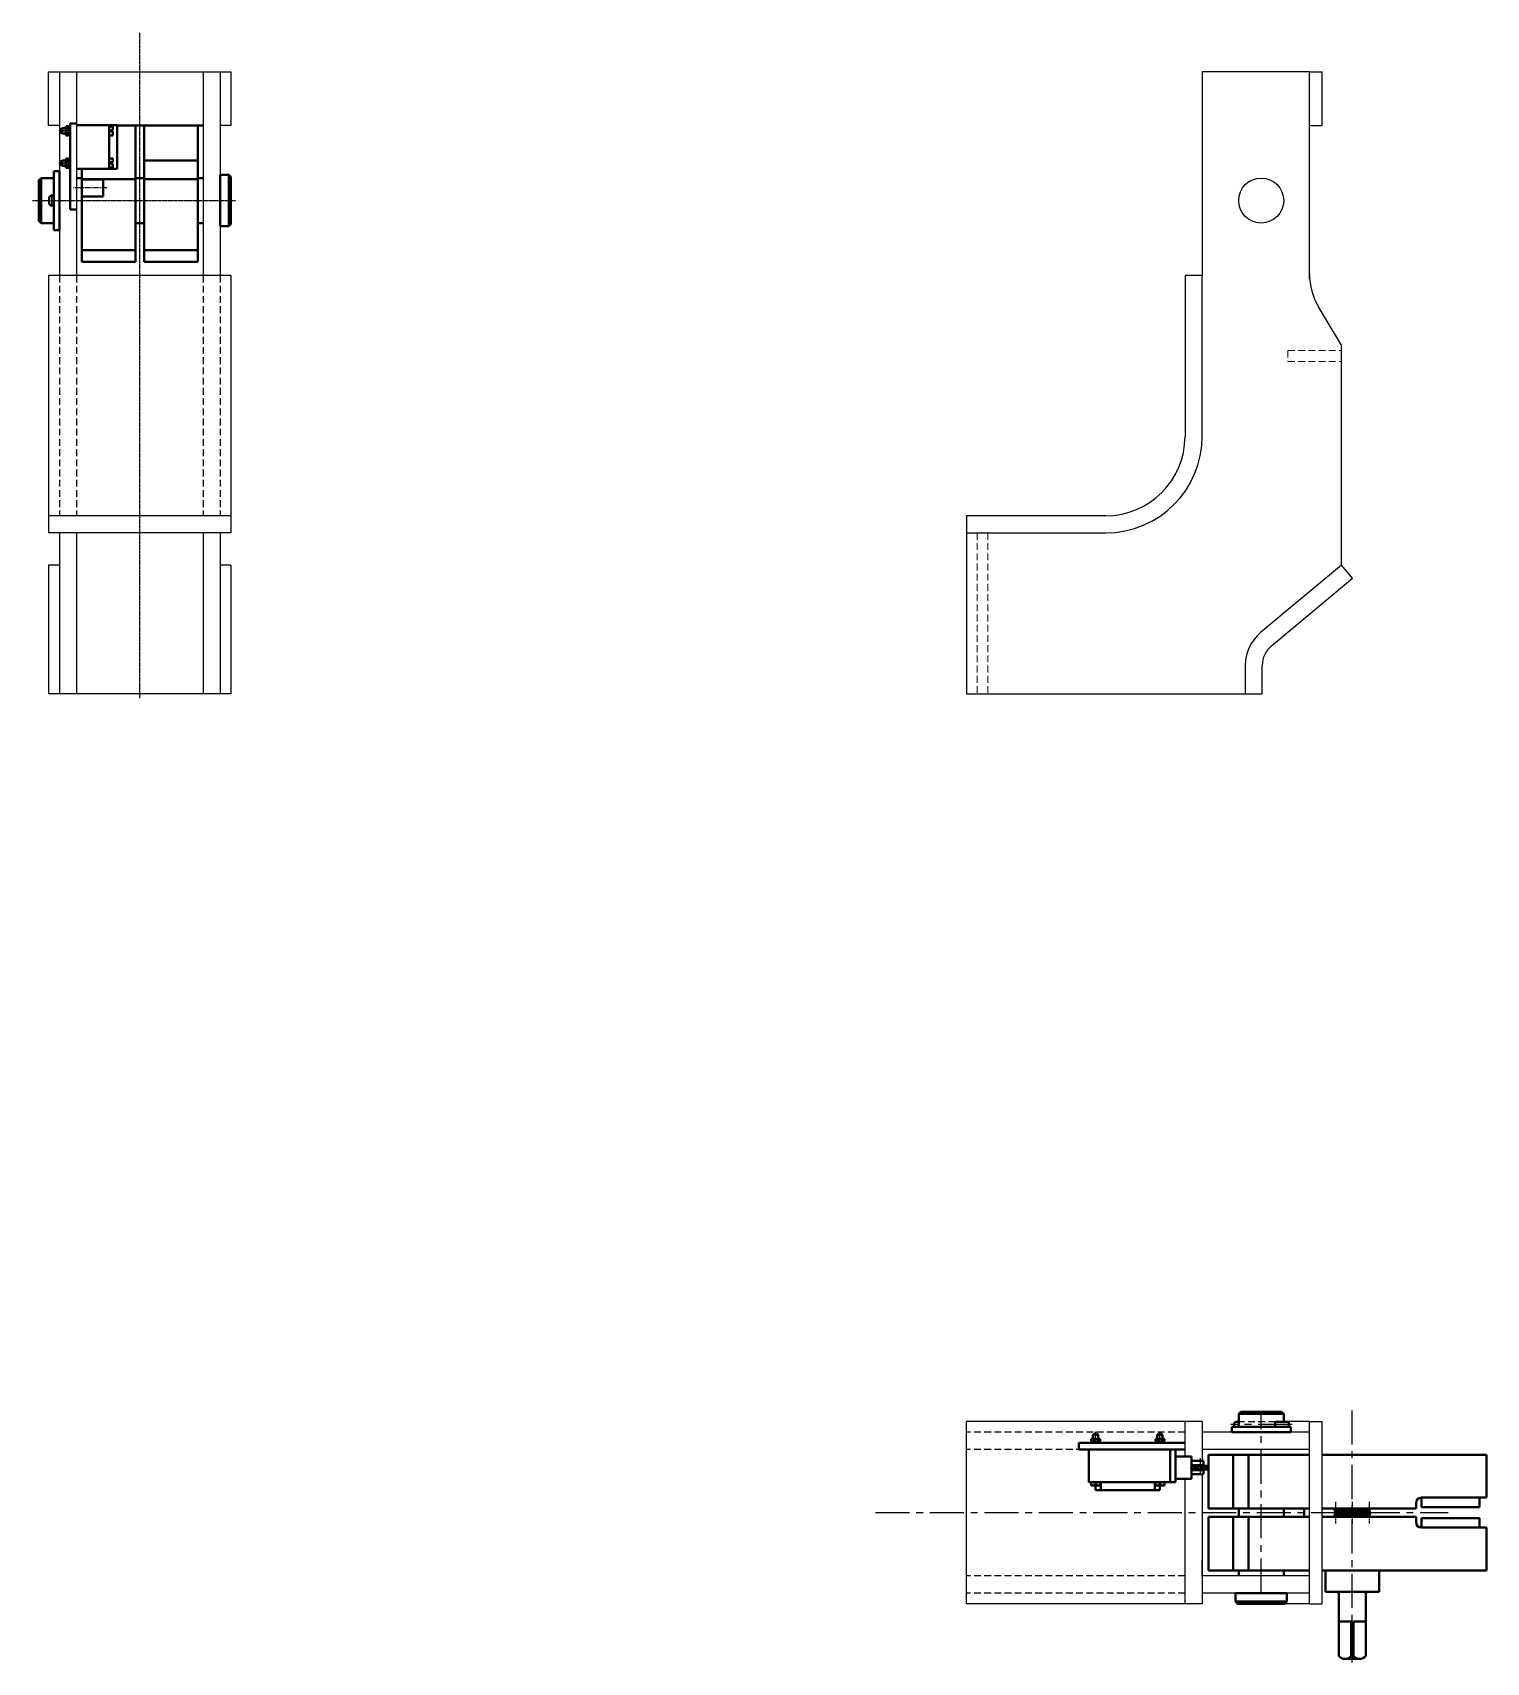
# Model space of a CAD drawing. Header units: millimetres. Extents: x 467 to 39028, y -12467 to 24298.
# Drawn here: x 34062 to 35418, y -1878 to -358 of the extents above; entities that cross this region are included whole.
import ezdxf

# ---------------------------------------------------------------- set-up
doc = ezdxf.new("R2010")
doc.units = ezdxf.units.MM
for name, pattern in [('AM_ISO08W050', [18, 12, -1.5, 3, -1.5]), ('AM_ISO08W050x2', [9, 6, -0.75, 1.5, -0.75]), ('CENTER', [50.8, 31.75, -6.35, 6.35, -6.35]), ('CENTER2', [1.125, 0.75, -0.125, 0.125, -0.125]), ('HIDDEN', [9.525, 6.35, -3.175])]:
    doc.linetypes.add(name, pattern=pattern)
for name, color, linetype, lineweight in [('AM_7N', 4, 'AM_ISO08W050', 25), ('AM_8N', 1, 'Continuous', 25), ('Con', 6, 'Continuous', 18), ('Cont', 6, 'Continuous', 40)]:
    doc.layers.add(name, color=color, linetype=linetype, lineweight=lineweight)
for name, color, linetype in [('Bord', 1, 'Continuous'), ('Cen', 5, 'CENTER'), ('CEN2', 5, 'CENTER2'), ('Cent', 5, 'CENTER'), ('Hide', 250, 'HIDDEN')]:
    doc.layers.add(name, color=color, linetype=linetype)

msp = doc.modelspace()

# ---------------------------------------------------------------- linework, layer by layer
at = {"color": 7, "linetype": 'Continuous', "lineweight": 25}
for p, q in [((35153.346, -394.204), (35153.346, -584.204)), ((35253.346, -394.204), (35153.346, -394.204)), ((35253.346, -394.204), (35265.346, -394.204)), ((35253.346, -439.204), (35253.346, -394.204)), ((35265.346, -444.204), (35265.346, -394.204)), ((35253.346, -587.585), (35253.346, -439.204)), ((35253.346, -444.204), (35265.346, -444.204)), ((35137.346, -584.204), (35137.346, -734.204)), ((35153.346, -584.204), (35137.346, -584.204)), ((35153.346, -734.204), (35153.346, -584.204)), ((35283.346, -649.204), (35261.896, -613.454)), ((35283.346, -854.204), (35283.346, -649.204)), ((35063.346, -808.204), (34933.346, -808.204)), ((34933.346, -808.204), (34933.346, -824.204)), ((34933.346, -824.204), (34933.346, -974.204)), ((34933.346, -824.204), (35063.346, -824.204)), ((35283.346, -854.204), (35207.739, -917.21)), ((35217.982, -929.501), (35293.589, -866.495)), ((35293.589, -866.495), (35283.346, -854.204)), ((35193.346, -947.939), (35193.346, -974.204)), ((35209.346, -974.204), (35209.346, -947.939)), ((34933.346, -974.204), (35193.346, -974.204)), ((35193.346, -974.204), (35209.346, -974.204)), ((35153.346, -1798.103), (35153.346, -1782.103))]:
    msp.add_line(p, q, dxfattribs=at)
at = {"color": 5, "linetype": 'CENTER', "ltscale": 0.496}
for p, q in [((34097.43, -449.204), (34086.93, -449.204)), ((34097.43, -479.204), (34086.93, -479.204)), ((35053.946, -1673.103), (35053.946, -1662.603)), ((35113.946, -1673.103), (35113.946, -1662.603)), ((35053.946, -1714.903), (35053.946, -1709.603)), ((35113.946, -1714.903), (35113.946, -1709.603))]:
    msp.add_line(p, q, dxfattribs=at)
at = {"color": 7, "linetype": 'HIDDEN', "lineweight": 18}
for p, q in [((35233.346, -654.204), (35233.346, -664.204)), ((35233.346, -654.204), (35283.346, -654.204)), ((35233.346, -664.204), (35283.346, -664.204)), ((34943.346, -824.204), (34943.346, -974.204)), ((34953.346, -824.204), (34953.346, -974.204))]:
    msp.add_line(p, q, dxfattribs=at)
at = {"color": 7, "linetype": 'Continuous', "lineweight": 25}
msp.add_circle((35208.346, -514.204), 21, dxfattribs=at)
for centre, radius, start, end in [((35313.346, -582.585), 60, 180, 210.963757), ((35063.346, -734.204), 74, 270, 0), ((35063.346, -734.204), 90, 270, 0), ((35233.346, -947.939), 40, 129.805571, 180), ((35233.346, -947.939), 24, 129.805571, 180)]:
    msp.add_arc(centre, radius, start, end, dxfattribs=at)
at = {"layer": 'AM_7N', "linetype": 'AM_ISO08W050x2'}
for p, q in [((35277.586, -1728.103), (35277.586, -1748.103)), ((35293.336, -1728.103), (35293.336, -1748.103)), ((35309.086, -1728.103), (35309.086, -1748.103))]:
    msp.add_line(p, q, dxfattribs=at)
at = {"layer": 'AM_8N'}
for p, q in [((35277.056, -1738.634), (35278.116, -1737.573)), ((35277.056, -1740.934), (35278.116, -1739.873)), ((35308.556, -1735.184), (35309.616, -1734.123)), ((35308.556, -1737.484), (35309.616, -1736.423)), ((35308.556, -1739.784), (35309.616, -1738.723)), ((35308.556, -1742.083), (35309.616, -1741.023))]:
    msp.add_line(p, q, dxfattribs=at)
at = {"layer": 'Bord', "ltscale": 0.496}
for p, q in [((34093.53, -447.137), (34089.497, -447.137)), ((34093.53, -451.271), (34089.497, -451.271)), ((34093.53, -477.137), (34089.497, -477.137)), ((34093.53, -481.271), (34089.497, -481.271)), ((35051.879, -1669.203), (35051.879, -1665.17)), ((35056.013, -1669.203), (35056.013, -1665.17)), ((35111.879, -1669.203), (35111.879, -1665.17)), ((35116.013, -1669.203), (35116.013, -1665.17))]:
    msp.add_line(p, q, dxfattribs=at)
at = {"layer": 'Cen'}
for p, q in [((34080.098, -508.153), (34080.098, -520.083)), ((35293.336, -1877.802), (35293.336, -1639.579)), ((35237.265, -1655.772), (35179.937, -1655.772)), ((35208.346, -1812.742), (35208.346, -1644.595))]:
    msp.add_line(p, q, dxfattribs=at)
at = {"layer": 'Cen', "ltscale": 0.15}
msp.add_line((34131.595, -502.402), (34100.581, -502.402), dxfattribs=at)
at = {"layer": 'CEN2'}
for p, q in [((34162.43, -978.502), (34162.43, -357.507)), ((34062.49, -514.204), (34251.766, -514.204)), ((35151.346, -1687.174), (35151.346, -1703.117)), ((35142.023, -1696.103), (35159.706, -1696.103))]:
    msp.add_line(p, q, dxfattribs=at)
at = {"layer": 'Cent'}
msp.add_line((34848.574, -1738.103), (35382.636, -1738.103), dxfattribs=at)
at = {"layer": 'Con'}
msp.add_line((35276.836, -1738.103), (35309.836, -1738.103), dxfattribs=at)
at = {"layer": 'Cont', "linetype": 'Continuous', "lineweight": 25}
for p, q in [((34077.43, -444.204), (34077.43, -394.204)), ((34077.43, -394.204), (34247.43, -394.204)), ((34087.43, -394.204), (34087.43, -584.204)), ((34103.43, -394.204), (34103.43, -584.204)), ((34221.43, -394.204), (34221.43, -584.204)), ((34237.43, -394.204), (34237.43, -584.204)), ((34247.43, -394.204), (34247.43, -444.204)), ((34087.43, -444.204), (34077.43, -444.204)), ((34247.43, -444.204), (34237.43, -444.204)), ((34077.43, -584.204), (34077.43, -824.204)), ((34247.43, -584.204), (34077.43, -584.204)), ((34247.43, -584.204), (34247.43, -734.204)), ((34247.43, -734.204), (34247.43, -808.204)), ((34247.43, -808.204), (34077.43, -808.204)), ((34247.43, -808.204), (34247.43, -824.204)), ((34247.43, -824.204), (34077.43, -824.204)), ((34103.43, -824.204), (34087.43, -824.204)), ((34087.43, -824.204), (34087.43, -974.204)), ((34103.43, -824.204), (34103.43, -974.204)), ((34221.43, -824.204), (34221.43, -974.204)), ((34237.43, -824.204), (34221.43, -824.204)), ((34237.43, -824.204), (34237.43, -974.204)), ((34077.43, -854.204), (34077.43, -974.204)), ((34087.43, -854.204), (34077.43, -854.204)), ((34247.43, -854.204), (34237.43, -854.204)), ((34247.43, -854.204), (34247.43, -917.21)), ((34247.43, -917.21), (34247.43, -947.939)), ((34247.43, -947.939), (34247.43, -974.204)), ((34247.43, -974.204), (34077.43, -974.204)), ((35137.346, -1653.103), (34933.346, -1653.103)), ((34933.346, -1823.103), (34933.346, -1653.103)), ((35137.346, -1685.603), (35137.346, -1653.103)), ((35141.346, -1653.103), (35137.346, -1653.103)), ((35153.346, -1653.103), (35141.346, -1653.103)), ((35153.346, -1653.103), (35153.346, -1689.853)), ((35253.346, -1653.103), (35230.346, -1653.103)), ((35253.346, -1823.103), (35253.346, -1653.103)), ((35253.346, -1653.103), (35265.346, -1653.103)), ((35265.346, -1823.103), (35265.346, -1653.103)), ((35253.346, -1663.103), (35153.346, -1663.103)), ((35253.346, -1679.103), (35153.346, -1679.103)), ((35253.346, -1694.103), (35253.346, -1678.103)), ((35153.346, -1693.803), (35153.346, -1694.326)), ((35153.346, -1697.881), (35153.346, -1698.403)), ((35153.346, -1702.353), (35153.346, -1823.103)), ((35137.346, -1823.103), (35137.346, -1706.603)), ((35253.346, -1797.103), (35153.346, -1797.103)), ((35063.346, -1823.103), (34933.346, -1823.103)), ((35137.346, -1823.103), (35063.346, -1823.103)), ((35141.346, -1823.103), (35137.346, -1823.103)), ((35153.346, -1823.103), (35141.346, -1823.103)), ((35253.346, -1813.103), (35153.346, -1813.103)), ((35253.346, -1823.103), (35230.346, -1823.103)), ((35253.346, -1823.103), (35265.346, -1823.103))]:
    msp.add_line(p, q, dxfattribs=at)
at = {"layer": 'Cont', "ltscale": 0.496}
for p, q in [((34088.93, -447.704), (34089.93, -446.704)), ((34088.93, -450.704), (34088.93, -447.704)), ((34089.93, -451.704), (34088.93, -450.704)), ((34089.93, -446.704), (34093.53, -446.704)), ((34089.93, -451.704), (34089.93, -446.704)), ((34093.53, -451.704), (34089.93, -451.704)), ((34093.934, -444.904), (34093.53, -445.604)), ((34093.53, -445.604), (34093.53, -452.804)), ((34093.934, -447.054), (34093.53, -446.354)), ((34093.934, -451.354), (34093.53, -452.054)), ((34093.53, -452.804), (34093.934, -453.504)), ((34095.826, -444.904), (34093.934, -444.904)), ((34095.826, -447.054), (34093.934, -447.054)), ((34095.826, -451.354), (34093.934, -451.354)), ((34093.934, -453.504), (34095.826, -453.504)), ((34096.23, -445.604), (34095.826, -444.904)), ((34096.23, -446.354), (34095.826, -447.054)), ((34096.23, -452.054), (34095.826, -451.354)), ((34095.826, -453.504), (34096.23, -452.804)), ((34096.23, -445.454), (34096.23, -452.954)), ((34097.43, -445.454), (34096.23, -445.454)), ((34096.23, -445.604), (34096.23, -452.804)), ((34097.43, -448.767), (34096.23, -449.204)), ((34097.43, -449.204), (34096.23, -449.64)), ((34096.23, -452.954), (34097.43, -452.954)), ((34097.43, -452.954), (34097.43, -445.454)), ((34137.23, -444.954), (34133.93, -444.954)), ((34133.93, -444.954), (34133.93, -453.454)), ((34133.93, -453.454), (34137.23, -453.454)), ((34135.53, -449.904), (34135.53, -448.504)), ((34135.53, -448.504), (34137.23, -448.504)), ((34137.23, -449.904), (34135.53, -449.904)), ((34137.23, -448.504), (34137.23, -444.954)), ((34137.23, -453.454), (34137.23, -449.904)), ((34088.93, -477.704), (34089.93, -476.704)), ((34088.93, -480.704), (34088.93, -477.704)), ((34089.93, -481.704), (34088.93, -480.704)), ((34089.93, -476.704), (34093.53, -476.704)), ((34089.93, -481.704), (34089.93, -476.704)), ((34093.53, -481.704), (34089.93, -481.704)), ((34093.934, -474.904), (34093.53, -475.604)), ((34093.53, -475.604), (34093.53, -482.804)), ((34093.934, -477.054), (34093.53, -476.354)), ((34093.934, -481.354), (34093.53, -482.054)), ((34093.53, -482.804), (34093.934, -483.504)), ((34095.826, -474.904), (34093.934, -474.904)), ((34095.826, -477.054), (34093.934, -477.054)), ((34095.826, -481.354), (34093.934, -481.354)), ((34093.934, -483.504), (34095.826, -483.504)), ((34096.23, -475.604), (34095.826, -474.904)), ((34096.23, -476.354), (34095.826, -477.054)), ((34096.23, -482.054), (34095.826, -481.354)), ((34095.826, -483.504), (34096.23, -482.804)), ((34096.23, -475.454), (34096.23, -482.954)), ((34097.43, -475.454), (34096.23, -475.454)), ((34096.23, -475.604), (34096.23, -482.804)), ((34097.43, -478.767), (34096.23, -479.204)), ((34097.43, -479.204), (34096.23, -479.64)), ((34096.23, -482.954), (34097.43, -482.954)), ((34097.43, -482.954), (34097.43, -475.454)), ((34137.23, -474.954), (34133.93, -474.954)), ((34133.93, -474.954), (34133.93, -483.454)), ((34133.93, -483.454), (34137.23, -483.454)), ((34135.53, -479.904), (34135.53, -478.504)), ((34135.53, -478.504), (34137.23, -478.504)), ((34137.23, -479.904), (34135.53, -479.904)), ((34137.23, -478.504), (34137.23, -474.954)), ((34137.23, -483.454), (34137.23, -479.904)), ((35049.646, -1669.608), (35050.346, -1669.203)), ((35049.646, -1671.499), (35049.646, -1669.608)), ((35050.346, -1671.903), (35049.646, -1671.499)), ((35050.196, -1671.903), (35057.696, -1671.903)), ((35050.196, -1673.103), (35050.196, -1671.903)), ((35050.346, -1669.203), (35057.546, -1669.203)), ((35050.346, -1671.903), (35057.546, -1671.903)), ((35051.796, -1669.608), (35051.096, -1669.203)), ((35051.096, -1671.903), (35051.796, -1671.499)), ((35052.446, -1664.603), (35051.446, -1665.603)), ((35051.446, -1665.603), (35051.446, -1669.203)), ((35056.446, -1665.603), (35051.446, -1665.603)), ((35051.796, -1671.499), (35051.796, -1669.608)), ((35055.446, -1664.603), (35052.446, -1664.603)), ((35053.509, -1673.103), (35053.946, -1671.903)), ((35053.946, -1673.103), (35054.383, -1671.903)), ((35056.446, -1665.603), (35055.446, -1664.603)), ((35056.096, -1669.608), (35056.796, -1669.203)), ((35056.096, -1671.499), (35056.096, -1669.608)), ((35056.796, -1671.903), (35056.096, -1671.499)), ((35056.446, -1669.203), (35056.446, -1665.603)), ((35057.546, -1669.203), (35058.246, -1669.608)), ((35058.246, -1671.499), (35057.546, -1671.903)), ((35057.696, -1671.903), (35057.696, -1673.103)), ((35058.246, -1669.608), (35058.246, -1671.499)), ((35109.646, -1669.608), (35110.346, -1669.203)), ((35109.646, -1671.499), (35109.646, -1669.608)), ((35110.346, -1671.903), (35109.646, -1671.499)), ((35110.196, -1671.903), (35117.696, -1671.903)), ((35110.196, -1673.103), (35110.196, -1671.903)), ((35110.346, -1669.203), (35117.546, -1669.203)), ((35110.346, -1671.903), (35117.546, -1671.903)), ((35111.796, -1669.608), (35111.096, -1669.203)), ((35111.096, -1671.903), (35111.796, -1671.499)), ((35112.446, -1664.603), (35111.446, -1665.603)), ((35111.446, -1665.603), (35111.446, -1669.203)), ((35116.446, -1665.603), (35111.446, -1665.603)), ((35111.796, -1671.499), (35111.796, -1669.608)), ((35115.446, -1664.603), (35112.446, -1664.603)), ((35113.509, -1673.103), (35113.946, -1671.903)), ((35113.946, -1673.103), (35114.383, -1671.903)), ((35116.446, -1665.603), (35115.446, -1664.603)), ((35116.096, -1669.608), (35116.796, -1669.203)), ((35116.096, -1671.499), (35116.096, -1669.608)), ((35116.796, -1671.903), (35116.096, -1671.499)), ((35116.446, -1669.203), (35116.446, -1665.603)), ((35117.546, -1669.203), (35118.246, -1669.608)), ((35118.246, -1671.499), (35117.546, -1671.903)), ((35117.696, -1671.903), (35117.696, -1673.103)), ((35118.246, -1669.608), (35118.246, -1671.499)), ((35057.696, -1673.103), (35050.196, -1673.103)), ((35117.696, -1673.103), (35110.196, -1673.103)), ((35049.696, -1712.903), (35049.696, -1709.603)), ((35049.696, -1709.603), (35058.196, -1709.603)), ((35053.246, -1712.903), (35049.696, -1712.903)), ((35054.646, -1711.203), (35053.246, -1711.203)), ((35053.246, -1711.203), (35053.246, -1712.903)), ((35054.646, -1712.903), (35054.646, -1711.203)), ((35058.196, -1712.903), (35054.646, -1712.903)), ((35058.196, -1709.603), (35058.196, -1712.903)), ((35109.696, -1712.903), (35109.696, -1709.603)), ((35109.696, -1709.603), (35118.196, -1709.603)), ((35113.246, -1712.903), (35109.696, -1712.903)), ((35114.646, -1711.203), (35113.246, -1711.203)), ((35113.246, -1711.203), (35113.246, -1712.903)), ((35114.646, -1712.903), (35114.646, -1711.203)), ((35118.196, -1712.903), (35114.646, -1712.903)), ((35118.196, -1709.603), (35118.196, -1712.903))]:
    msp.add_line(p, q, dxfattribs=at)
at = {"layer": 'Cont'}
for p, q in [((34097.43, -442.204), (34097.43, -522.402)), ((34097.43, -442.204), (34103.43, -442.204)), ((34141.43, -443.954), (34103.43, -443.954)), ((34133.93, -484.454), (34133.93, -443.954)), ((34141.43, -484.454), (34141.43, -443.954)), ((34221.43, -444.204), (34141.43, -444.204)), ((34158.43, -444.204), (34158.43, -571.29)), ((34166.43, -444.204), (34166.43, -571.29)), ((34216.465, -444.204), (34216.465, -571.29)), ((34103.43, -484.454), (34141.43, -484.454)), ((34108.43, -484.454), (34108.43, -494.402)), ((34108.43, -522.402), (34108.43, -484.454)), ((34216.465, -476.857), (34166.43, -476.857)), ((34070.348, -493.204), (34068.348, -495.204)), ((34068.348, -533.204), (34068.348, -495.204)), ((34070.348, -535.204), (34070.348, -493.204)), ((34070.348, -493.204), (34082.348, -493.204)), ((34082.348, -486.704), (34082.348, -541.704)), ((34082.348, -486.704), (34087.348, -486.704)), ((34087.43, -486.704), (34087.43, -541.704)), ((34108.43, -493.204), (34103.43, -493.204)), ((34108.43, -494.312), (34158.43, -494.312)), ((34108.43, -494.402), (34128.43, -494.402)), ((34128.43, -494.402), (34128.43, -502.402)), ((34158.43, -493.204), (34166.43, -493.204)), ((34166.43, -494.312), (34216.465, -494.312)), ((34221.43, -493.204), (34216.465, -493.204)), ((34237.43, -490.204), (34245.43, -490.204)), ((34237.43, -490.204), (34237.43, -538.204)), ((34245.43, -538.204), (34245.43, -490.204)), ((34245.43, -490.204), (34247.43, -492.204)), ((34247.43, -492.204), (34247.43, -536.204)), ((34077.848, -514.204), (34077.848, -511.954)), ((34077.848, -514.204), (34077.848, -516.454)), ((34108.43, -510.402), (34128.43, -510.402)), ((34108.43, -510.402), (34108.43, -571.29)), ((34128.43, -510.402), (34128.43, -502.402)), ((34097.43, -522.402), (34103.43, -522.402)), ((34070.348, -535.204), (34068.348, -533.204)), ((34070.348, -535.204), (34082.348, -535.204)), ((34082.348, -541.704), (34087.348, -541.704)), ((34158.43, -535.204), (34166.43, -535.204)), ((34216.465, -535.204), (34221.43, -535.204)), ((34237.43, -538.204), (34245.43, -538.204)), ((34245.43, -538.204), (34247.43, -536.204)), ((34108.43, -560.415), (34158.43, -560.415)), ((34166.43, -560.415), (34216.465, -560.415)), ((34108.43, -571.29), (34158.43, -571.29)), ((34166.43, -571.29), (34216.465, -571.29)), ((35187.346, -1653.522), (35185.096, -1653.522)), ((35187.346, -1646.022), (35189.346, -1644.022)), ((35187.346, -1646.022), (35229.346, -1646.022)), ((35187.346, -1646.022), (35187.346, -1658.022)), ((35189.346, -1644.022), (35227.346, -1644.022)), ((35221.471, -1658.022), (35221.471, -1653.522)), ((35233.71, -1653.522), (35221.471, -1653.522)), ((35229.346, -1646.022), (35227.346, -1644.022)), ((35229.346, -1646.022), (35229.346, -1653.522)), ((35235.846, -1658.022), (35180.846, -1658.022)), ((35180.846, -1658.022), (35180.846, -1663.022)), ((35235.846, -1663.103), (35180.846, -1663.103)), ((35235.846, -1658.022), (35235.846, -1663.022)), ((35137.346, -1673.103), (35038.346, -1673.103)), ((35038.346, -1679.103), (35038.346, -1673.103)), ((35038.346, -1679.103), (35137.346, -1679.103)), ((35047.446, -1709.603), (35047.446, -1679.103)), ((35123.446, -1709.603), (35123.446, -1679.103)), ((35128.446, -1679.103), (35128.446, -1709.603)), ((35128.446, -1685.603), (35143.446, -1685.603)), ((35143.446, -1685.603), (35143.446, -1706.603)), ((35159.058, -1684.103), (35253.346, -1684.103)), ((35159.058, -1684.103), (35159.058, -1734.103)), ((35182.087, -1684.103), (35182.087, -1734.103)), ((35196.466, -1684.103), (35196.466, -1734.103)), ((35265.346, -1684.103), (35418.384, -1684.103)), ((35418.384, -1724.103), (35418.384, -1684.103)), ((35143.446, -1689.853), (35154.597, -1689.853)), ((35154.597, -1693.803), (35143.446, -1693.803)), ((35154.597, -1698.403), (35143.446, -1698.403)), ((35143.446, -1702.353), (35154.597, -1702.353)), ((35143.634, -1694.326), (35159.058, -1694.326)), ((35143.634, -1697.881), (35143.634, -1694.326)), ((35143.634, -1697.881), (35159.058, -1697.881)), ((35149.656, -1693.803), (35149.656, -1694.326)), ((35149.656, -1698.403), (35149.656, -1697.881)), ((35153.036, -1693.803), (35153.036, -1694.326)), ((35153.036, -1698.403), (35153.036, -1697.881)), ((35154.597, -1689.853), (35154.597, -1693.803)), ((35154.597, -1698.403), (35154.597, -1702.353)), ((35159.058, -1697.881), (35159.058, -1694.326)), ((35047.446, -1709.603), (35123.446, -1709.603)), ((35053.946, -1717.103), (35053.946, -1711.203)), ((35058.735, -1717.103), (35053.946, -1717.103)), ((35058.735, -1717.103), (35058.735, -1709.603)), ((35058.735, -1717.103), (35109.157, -1717.103)), ((35109.157, -1717.103), (35109.157, -1709.603)), ((35113.946, -1717.103), (35109.157, -1717.103)), ((35113.946, -1717.103), (35113.946, -1711.203)), ((35128.446, -1709.603), (35123.446, -1709.603)), ((35128.446, -1706.603), (35143.446, -1706.603)), ((35352.767, -1734.103), (35352.767, -1729.103)), ((35357.767, -1724.103), (35418.384, -1724.103)), ((35357.767, -1724.103), (35357.767, -1733.103)), ((35411.932, -1724.103), (35357.767, -1724.103)), ((35357.767, -1733.103), (35411.932, -1733.103)), ((35411.932, -1733.103), (35411.932, -1724.103)), ((35159.058, -1734.103), (35253.346, -1734.103)), ((35159.058, -1742.103), (35253.346, -1742.103)), ((35159.058, -1792.103), (35159.058, -1742.103)), ((35182.087, -1742.103), (35182.087, -1792.103)), ((35187.346, -1734.103), (35187.346, -1742.103)), ((35196.466, -1742.103), (35196.466, -1792.103)), ((35229.346, -1734.103), (35229.346, -1742.103)), ((35248.346, -1734.103), (35248.346, -1742.103)), ((35265.346, -1734.103), (35352.767, -1734.103)), ((35265.346, -1742.103), (35352.767, -1742.103)), ((35277.056, -1736.334), (35278.116, -1735.273)), ((35277.559, -1734.253), (35309.059, -1735.403)), ((35277.559, -1736.553), (35309.059, -1737.703)), ((35277.559, -1738.853), (35309.059, -1740.003)), ((35277.559, -1741.153), (35303.601, -1742.103)), ((35309.113, -1736.204), (35277.613, -1735.054)), ((35309.113, -1738.504), (35277.613, -1737.354)), ((35309.113, -1740.804), (35277.613, -1739.654)), ((35352.767, -1742.103), (35352.767, -1747.103)), ((35357.767, -1752.103), (35357.767, -1743.103)), ((35357.767, -1743.103), (35411.932, -1743.103)), ((35411.932, -1743.103), (35411.932, -1752.103)), ((35357.767, -1752.103), (35418.384, -1752.103)), ((35411.932, -1752.103), (35357.767, -1752.103)), ((35418.384, -1752.103), (35418.384, -1792.103)), ((35159.058, -1792.103), (35253.346, -1792.103)), ((35187.346, -1792.103), (35187.346, -1797.103)), ((35229.346, -1792.103), (35229.346, -1797.103)), ((35265.346, -1792.103), (35418.384, -1792.103)), ((35268.336, -1792.103), (35318.336, -1792.103)), ((35268.336, -1812.103), (35268.336, -1792.103)), ((35318.336, -1792.103), (35318.336, -1812.103)), ((35232.346, -1813.103), (35184.346, -1813.103)), ((35184.346, -1813.103), (35184.346, -1821.103)), ((35184.346, -1821.103), (35232.346, -1821.103)), ((35184.346, -1821.103), (35186.346, -1823.103)), ((35230.346, -1823.103), (35186.346, -1823.103)), ((35232.346, -1821.103), (35230.346, -1823.103)), ((35232.346, -1813.103), (35232.346, -1821.103)), ((35307.836, -1812.103), (35268.336, -1812.103)), ((35280.836, -1817.31), (35280.836, -1814.103)), ((35280.836, -1871.774), (35280.836, -1817.31)), ((35305.836, -1817.397), (35305.836, -1814.103)), ((35305.836, -1871.774), (35305.836, -1817.397)), ((35318.336, -1812.103), (35307.836, -1812.103)), ((35292.336, -1839.551), (35280.836, -1839.551)), ((35292.336, -1871.774), (35292.336, -1839.551)), ((35294.336, -1839.551), (35305.836, -1839.551)), ((35294.336, -1871.774), (35294.336, -1839.551)), ((35293.336, -1874.551), (35286.586, -1874.551)), ((35293.336, -1874.551), (35300.086, -1874.551))]:
    msp.add_line(p, q, dxfattribs=at)
for centre in [(35277.586, -1735.804), (35277.586, -1738.103), (35277.586, -1740.403), (35309.086, -1736.953), (35309.086, -1739.253)]:
    msp.add_circle(centre, 0.75, dxfattribs=at)
at = {"layer": 'Cont', "ltscale": 0.496}
for centre, start, end in [((34099.451, -449.204), 158.708166, 201.291834), ((34090.309, -449.204), 338.708166, 21.291834), ((34099.451, -479.204), 158.708166, 201.291834), ((34090.309, -479.204), 338.708166, 21.291834), ((35053.946, -1675.124), 68.708166, 111.291834), ((35053.946, -1665.982), 248.708166, 291.291834), ((35113.946, -1675.124), 68.708166, 111.291834), ((35113.946, -1665.982), 248.708166, 291.291834)]:
    msp.add_arc(centre, 5.921, start, end, dxfattribs=at)
at = {"layer": 'Cont'}
for centre, radius, start, end in [((34080.098, -511.954), 2.25, 0, 180), ((34080.098, -516.454), 2.25, 180, 0), ((35185.096, -1655.772), 2.25, 90, 270), ((35229.723, -1655.486), 4.445, 325.221848, 26.228497), ((35357.767, -1729.103), 5, 90, 180), ((35277.586, -1735.804), 0.75, 87.909332, 267.909332), ((35277.586, -1738.103), 0.75, 87.909332, 267.909332), ((35277.586, -1740.403), 0.75, 87.909332, 267.909332), ((35277.586, -1733.504), 0.75, 233.086798, 306.913202), ((35277.586, -1733.504), 0.75, 233.086798, 267.909332), ((35309.086, -1734.654), 0.75, 132.804743, 47.195257), ((35309.086, -1741.553), 0.75, 312.804743, 227.195257), ((35309.086, -1734.654), 0.75, 267.909332, 47.195257), ((35309.086, -1736.953), 0.75, 267.909332, 87.909332), ((35309.086, -1739.253), 0.75, 267.909332, 87.909332), ((35309.086, -1741.553), 0.75, 312.804743, 87.909332), ((35357.767, -1747.103), 5, 180, 270), ((35278.836, -1814.103), 2, 0, 90), ((35307.836, -1814.103), 2, 90, 180), ((35286.586, -1867.209), 7.342, 218.449508, 321.550492), ((35293.296, -1871.347), 1.05, 203.985327, 272.198705), ((35293.376, -1871.347), 1.05, 267.801295, 336.014673), ((35300.086, -1867.209), 7.342, 218.449508, 321.550492)]:
    msp.add_arc(centre, radius, start, end, dxfattribs=at)
at = {"layer": 'Hide'}
for p, q in [((34087.43, -584.204), (34087.43, -808.204)), ((34103.43, -584.204), (34103.43, -808.204)), ((34221.43, -584.204), (34221.43, -808.204)), ((34237.43, -584.204), (34237.43, -808.204)), ((35221.471, -1653.522), (35187.346, -1653.522)), ((35137.346, -1663.103), (34933.346, -1663.103)), ((35137.346, -1679.103), (34933.346, -1679.103)), ((35137.346, -1797.103), (34933.346, -1797.103)), ((35137.346, -1813.103), (34933.346, -1813.103))]:
    msp.add_line(p, q, dxfattribs=at)

doc.saveas('drawing.dxf')
